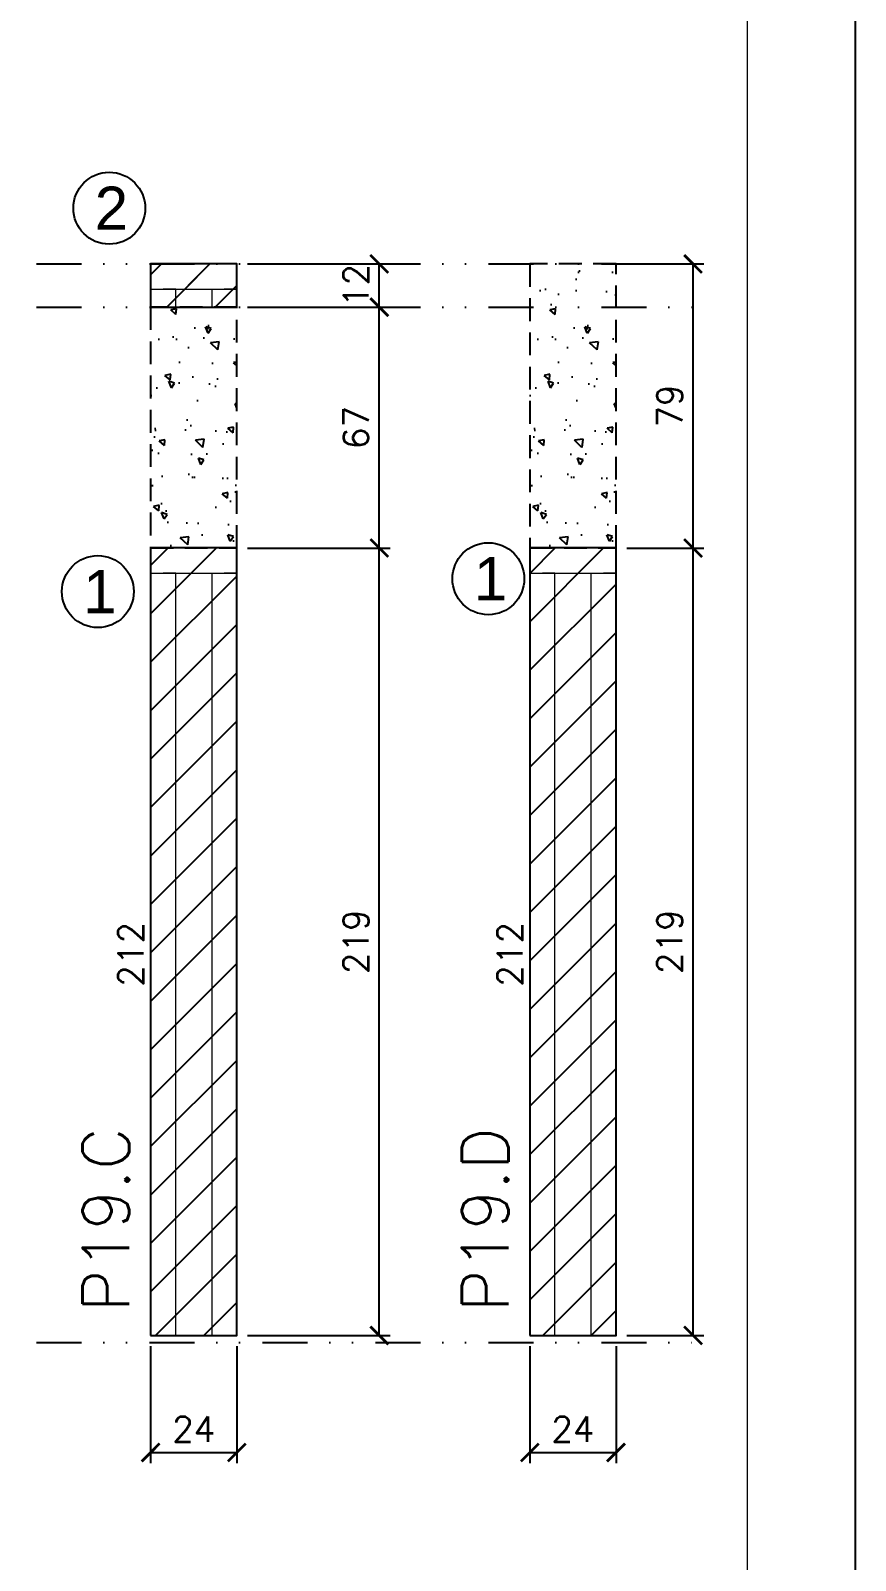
# Model space of a CAD drawing. Extents: x -23436 to 4767, y -3862 to 10024.
# Drawn here: x -17836 to -17606.4, y 2056.6 to 2482.1 of the extents above; entities that cross this region are included whole.
import ezdxf
from ezdxf.enums import TextEntityAlignment as Align

# ---------------------------------------------------------------- set-up
doc = ezdxf.new("R2010")
doc.units = 0
doc.header["$PDMODE"] = 2
doc.header["$PDSIZE"] = 10
doc.linetypes.add('DIVIDE2', pattern=[0.625, 0.25, -0.125, 0, -0.125, 0, -0.125])
doc.linetypes.add('HIDDEN', pattern=[9.525, 6.35, -3.175])
doc.layers.get('0').update_dxf_attribs({"lineweight": 13})
doc.layers.get('Defpoints').update_dxf_attribs({"lineweight": 13})
for name, color, linetype in [('Concreto', 250, 'HIDDEN'), ('Cota Sarrafo', 180, 'Continuous'), ('MB Logo', 254, 'Continuous'), ('Nível', 160, 'Continuous'), ('Painéis', 30, 'Continuous'), ('Reaproveitamento', 252, 'Continuous'), ('Romaneio', 10, 'Continuous')]:
    doc.layers.add(name, color=color, linetype=linetype)
for name, color, linetype, lineweight in [('cotas', 4, 'Continuous', 13), ('FOLHA MB', 7, 'Continuous', 13), ('Texto Seção', 7, 'Continuous', 15)]:
    doc.layers.add(name, color=color, linetype=linetype, lineweight=lineweight)
doc.layers.add('Laje_Perimetro', color=7, linetype='Continuous', plot=False)
doc.styles.add('ARIAL', font='arial.ttf', dxfattribs={"oblique": 15, "height": 25})
doc.styles.add('REGUA-120', font='ROMANS.shx', dxfattribs={"height": 15})
doc.styles.add('ROMANS', font='romans.shx')
doc.dimstyles.new('PAINEL', dxfattribs={"dimtxt": 7, "dimasz": 5, "dimexe": 3, "dimexo": 3, "dimgap": 3, "dimtad": 1, "dimdec": 1, "dimzin": 12, "dimdsep": 46, "dimtxsty": 'ROMANS', "dimblk": 'ARCHTICK', "dimcen": 0, "dimclrd": 4, "dimclre": 4, "dimclrt": 1, "dimadec": 1, "dimazin": 3, "dimtfac": 1, "dimtdec": 1, "dimtmove": 0, "dimatfit": 3, "dimldrblk": 'OBLIQUE', "dimfxl": 0, "dimtolj": 1, "dimtzin": 12, "dimarcsym": 0})
doc.dimstyles.new('projeto2', dxfattribs={"dimtxt": 7, "dimasz": 5, "dimexe": 1.25, "dimexo": 2.5, "dimgap": 2, "dimtad": 1, "dimdec": 1, "dimdsep": 46, "dimtxsty": 'ROMANS', "dimblk": 'OBLIQUE', "dimcen": 10, "dimdle": 1, "dimse1": 1, "dimse2": 1, "dimsd1": 1, "dimsd2": 1, "dimclrd": 256, "dimclre": 256, "dimclrt": 1, "dimadec": 0, "dimazin": 0, "dimtfac": 1, "dimtdec": 1, "dimtmove": 0, "dimatfit": 3, "dimldrblk": 'OBLIQUE', "dimfxl": 0, "dimlwd": -1, "dimlwe": -1, "dimarcsym": 0})
pattern_1 = [(45, (-11602.353, -20.193), (-6.735192, 6.735192), [])]

# ---------------------------------------------------------------- blocks, each defined once
blk = doc.blocks.new('A$C169d8357')
at = {"layer": 'FOLHA MB', "color": 1}
for points in [[(0, 1199.94), (0, 149.94), (1485.02, 149.94), (1485.02, 1199.94)], [(70, 1169.94), (70, 179.94), (1455.02, 179.94), (1455.02, 1169.94)]]:
    blk.add_lwpolyline(points, close=True, dxfattribs=at)
blk = doc.blocks.new('_ArchTick')
at = {"color": 0, "linetype": 'ByBlock', "const_width": 0.15}
blk.add_lwpolyline([(-0.5, -0.5), (0.5, 0.5)], dxfattribs=at)
blk = doc.blocks.new('*D4290')
at = {"layer": 'cotas', "color": 4, "lineweight": -2, "transparency": 16777216}
for p, q in [((-17802.55, 2116.15), (-17802.55, 2083.6)), ((-17778.55, 2116.15), (-17778.55, 2083.6)), ((-17802.55, 2086.6), (-17778.55, 2086.6))]:
    blk.add_line(p, q, dxfattribs=at)
at = {"layer": 'Defpoints', "color": 0, "transparency": 16777216}
for p in [(-17802.55, 2119.15), (-17778.55, 2119.15), (-17778.55, 2086.6)]:
    blk.add_point(p, dxfattribs=at)
at = {"layer": 'cotas', "color": 4, "lineweight": -2, "transparency": 16777216, "xscale": 5, "yscale": 5, "zscale": 5, "rotation": 180}
blk.add_blockref('_ArchTick', (-17802.55, 2086.6), dxfattribs=at)
at = {"layer": 'cotas', "color": 4, "lineweight": -2, "transparency": 16777216, "xscale": 5, "yscale": 5, "zscale": 5}
blk.add_blockref('_ArchTick', (-17778.55, 2086.6), dxfattribs=at)
at = {"layer": 'cotas', "color": 1, "transparency": 16777216, "insert": (-17790.55, 2093.1), "char_height": 7, "attachment_point": 5, "style": 'ROMANS'}
blk.add_mtext('\\A1;24', dxfattribs=at)
blk = doc.blocks.new('_OBLIQUE')
at = {"color": 0, "linetype": 'ByBlock', "lineweight": -2}
for p, q in [((0, 0), (-1, 0)), ((-0.5, -0.5), (0.5, 0.5))]:
    blk.add_line(p, q, dxfattribs=at)
blk = doc.blocks.new('*D4291')
at = {"layer": 'Defpoints', "color": 0, "transparency": 16777216}
for p in [(-17802.55, 2331.15), (-17802.55, 2119.15), (-17802.55, 2119.15)]:
    blk.add_point(p, dxfattribs=at)
at = {"layer": 'Cota Sarrafo', "color": 1, "transparency": 16777216, "insert": (-17808.05, 2225.15), "char_height": 7, "attachment_point": 5, "rotation": 90, "style": 'ROMANS'}
blk.add_mtext('212', dxfattribs=at)
blk = doc.blocks.new('*D4292')
at = {"layer": 'cotas', "color": 4, "lineweight": -2, "transparency": 16777216}
for p, q in [((-17775.55, 2338.15), (-17735.89, 2338.15)), ((-17738.89, 2119.15), (-17738.89, 2338.15)), ((-17775.55, 2119.15), (-17735.89, 2119.15))]:
    blk.add_line(p, q, dxfattribs=at)
at = {"layer": 'Defpoints', "color": 0, "transparency": 16777216}
for p in [(-17778.55, 2338.15), (-17738.89, 2338.15), (-17778.55, 2119.15)]:
    blk.add_point(p, dxfattribs=at)
at = {"layer": 'cotas', "color": 4, "lineweight": -2, "transparency": 16777216, "xscale": 5, "yscale": 5, "zscale": 5}
for p, rotation in [((-17738.89, 2338.15), 90), ((-17738.89, 2119.15), 270)]:
    blk.add_blockref('_ArchTick', p, dxfattribs=dict(at, rotation=rotation))
at = {"layer": 'cotas', "color": 1, "transparency": 16777216, "insert": (-17745.39, 2228.65), "char_height": 7, "attachment_point": 5, "rotation": 90, "style": 'ROMANS'}
blk.add_mtext('\\A1;219', dxfattribs=at)
blk = doc.blocks.new('*D4293')
at = {"layer": 'cotas', "color": 4, "lineweight": -2, "transparency": 16777216}
for p, q in [((-17775.55, 2405.15), (-17735.89, 2405.15)), ((-17738.89, 2338.15), (-17738.89, 2405.15)), ((-17775.55, 2338.15), (-17735.89, 2338.15))]:
    blk.add_line(p, q, dxfattribs=at)
at = {"layer": 'Defpoints', "color": 0, "transparency": 16777216}
for p in [(-17778.55, 2405.15), (-17738.89, 2405.15), (-17778.55, 2338.15)]:
    blk.add_point(p, dxfattribs=at)
at = {"layer": 'cotas', "color": 4, "lineweight": -2, "transparency": 16777216, "xscale": 5, "yscale": 5, "zscale": 5}
for p, rotation in [((-17738.89, 2405.15), 90), ((-17738.89, 2338.15), 270)]:
    blk.add_blockref('_ArchTick', p, dxfattribs=dict(at, rotation=rotation))
at = {"layer": 'cotas', "color": 1, "transparency": 16777216, "insert": (-17745.39, 2371.65), "char_height": 7, "attachment_point": 5, "rotation": 90, "style": 'ROMANS'}
blk.add_mtext('\\A1;67', dxfattribs=at)
blk = doc.blocks.new('*D4294')
at = {"layer": 'cotas', "color": 4, "lineweight": -2, "transparency": 16777216}
for p, q in [((-17775.55, 2417.15), (-17735.89, 2417.15)), ((-17738.89, 2405.15), (-17738.89, 2417.15)), ((-17775.55, 2405.15), (-17735.89, 2405.15))]:
    blk.add_line(p, q, dxfattribs=at)
at = {"layer": 'Defpoints', "color": 0, "transparency": 16777216}
for p in [(-17778.55, 2417.15), (-17738.89, 2417.15), (-17778.55, 2405.15)]:
    blk.add_point(p, dxfattribs=at)
at = {"layer": 'cotas', "color": 4, "lineweight": -2, "transparency": 16777216, "xscale": 5, "yscale": 5, "zscale": 5}
for p, rotation in [((-17738.89, 2417.15), 90), ((-17738.89, 2405.15), 270)]:
    blk.add_blockref('_ArchTick', p, dxfattribs=dict(at, rotation=rotation))
at = {"layer": 'cotas', "color": 1, "transparency": 16777216, "insert": (-17745.39, 2411.15), "char_height": 7, "attachment_point": 5, "rotation": 90, "style": 'ROMANS'}
blk.add_mtext('\\A1;12', dxfattribs=at)
blk = doc.blocks.new('*D4295')
at = {"layer": 'cotas', "color": 4, "lineweight": -2, "transparency": 16777216}
for p, q in [((-17697.01, 2116.15), (-17697.01, 2083.6)), ((-17673.01, 2116.15), (-17673.01, 2083.6)), ((-17697.01, 2086.6), (-17673.01, 2086.6))]:
    blk.add_line(p, q, dxfattribs=at)
at = {"layer": 'Defpoints', "color": 0, "transparency": 16777216}
for p in [(-17697.01, 2119.15), (-17673.01, 2119.15), (-17673.01, 2086.6)]:
    blk.add_point(p, dxfattribs=at)
at = {"layer": 'cotas', "color": 4, "lineweight": -2, "transparency": 16777216, "xscale": 5, "yscale": 5, "zscale": 5, "rotation": 180}
blk.add_blockref('_ArchTick', (-17697.01, 2086.6), dxfattribs=at)
at = {"layer": 'cotas', "color": 4, "lineweight": -2, "transparency": 16777216, "xscale": 5, "yscale": 5, "zscale": 5}
blk.add_blockref('_ArchTick', (-17673.01, 2086.6), dxfattribs=at)
at = {"layer": 'cotas', "color": 1, "transparency": 16777216, "insert": (-17685.01, 2093.1), "char_height": 7, "attachment_point": 5, "style": 'ROMANS'}
blk.add_mtext('\\A1;24', dxfattribs=at)
blk = doc.blocks.new('*D4296')
at = {"layer": 'Defpoints', "color": 0, "transparency": 16777216}
for p in [(-17697.01, 2331.15), (-17697.01, 2119.15), (-17697.01, 2119.15)]:
    blk.add_point(p, dxfattribs=at)
at = {"layer": 'Cota Sarrafo', "color": 1, "transparency": 16777216, "insert": (-17702.51, 2225.15), "char_height": 7, "attachment_point": 5, "rotation": 90, "style": 'ROMANS'}
blk.add_mtext('212', dxfattribs=at)
blk = doc.blocks.new('*D4297')
at = {"layer": 'cotas', "color": 4, "lineweight": -2, "transparency": 16777216}
for p, q in [((-17670.01, 2338.15), (-17648.56, 2338.15)), ((-17651.56, 2119.15), (-17651.56, 2338.15)), ((-17670.01, 2119.15), (-17648.56, 2119.15))]:
    blk.add_line(p, q, dxfattribs=at)
at = {"layer": 'Defpoints', "color": 0, "transparency": 16777216}
for p in [(-17673.01, 2338.15), (-17651.56, 2338.15), (-17673.01, 2119.15)]:
    blk.add_point(p, dxfattribs=at)
at = {"layer": 'cotas', "color": 4, "lineweight": -2, "transparency": 16777216, "xscale": 5, "yscale": 5, "zscale": 5}
for p, rotation in [((-17651.56, 2338.15), 90), ((-17651.56, 2119.15), 270)]:
    blk.add_blockref('_ArchTick', p, dxfattribs=dict(at, rotation=rotation))
at = {"layer": 'cotas', "color": 1, "transparency": 16777216, "insert": (-17658.06, 2228.65), "char_height": 7, "attachment_point": 5, "rotation": 90, "style": 'ROMANS'}
blk.add_mtext('\\A1;219', dxfattribs=at)
blk = doc.blocks.new('*D4298')
at = {"layer": 'cotas', "color": 4, "lineweight": -2, "transparency": 16777216}
for p, q in [((-17670.01, 2417.15), (-17648.57, 2417.15)), ((-17651.57, 2338.15), (-17651.57, 2417.15)), ((-17670.01, 2338.15), (-17648.57, 2338.15))]:
    blk.add_line(p, q, dxfattribs=at)
at = {"layer": 'Defpoints', "color": 0, "transparency": 16777216}
for p in [(-17673.01, 2417.15), (-17651.57, 2417.15), (-17673.01, 2338.15)]:
    blk.add_point(p, dxfattribs=at)
at = {"layer": 'cotas', "color": 4, "lineweight": -2, "transparency": 16777216, "xscale": 5, "yscale": 5, "zscale": 5}
for p, rotation in [((-17651.57, 2417.15), 90), ((-17651.57, 2338.15), 270)]:
    blk.add_blockref('_ArchTick', p, dxfattribs=dict(at, rotation=rotation))
at = {"layer": 'cotas', "color": 1, "transparency": 16777216, "insert": (-17658.07, 2377.65), "char_height": 7, "attachment_point": 5, "rotation": 90, "style": 'ROMANS'}
blk.add_mtext('\\A1;79', dxfattribs=at)

msp = doc.modelspace()

# ---------------------------------------------------------------- hatches: boundary and pattern name
at = {"layer": 'Concreto'}
h = msp.add_hatch(dxfattribs=at)
h.set_pattern_fill('AR-CONC', color=256, scale=0.1, angle=90)
h.set_pattern_definition([(140, (1642.795, -71.193), (1.593909, 18.218467), [1.905, -20.955]), (85, (1642.795, -71.193), (-19.105685, -3.524342), [1.524, -16.764058]), (190.45144, (1642.928, -69.675), (-17.511775, 14.694125), [1.619001, -17.809024]), (136.1842, (1637.715, -71.193), (4.204233, 27.107904), [2.8575, -31.4325]), (186.63556, (1638.065, -68.934), (-24.742612, 23.740413), [2.428502, -26.71356]), (81.18415, (1637.715, -71.193), (-24.742612, 23.740413), [2.285997, -25.145973]), (111, (1638.985, -68.653), (10.22652, 15.161439), [1.905, -20.955]), (56, (1638.985, -68.653), (-18.418797, 6.180203), [1.524, -16.764]), (161.45145, (1639.837, -67.39), (-8.192277, 21.341642), [1.619001, -17.808994]), (127.5, (1642.795, -71.1933), (-8.4555039, 0.3088603), [0, -16.5608, 0, -17.018, 0, -16.8275]), (97.5, (1642.795, -71.193), (-10.0180575, 6.6819663), [0, -9.7028, 0, -16.1798, 0, -6.4135]), (57.5, (1642.795, -76.8575), (0.5728744, 13.5590595), [0, -6.35, 0, -19.812, 0, -26.289]), (47.5, (1642.795, -79.398), (-2.542649, 14.812918), [0, -8.255, 0, -13.1572, 0, -18.669])])
h.paths.add_polyline_path([(-17697.01, 2338.154), (-17673.01, 2338.154), (-17673.01, 2417.154), (-17697.01, 2417.154)])
h = msp.add_hatch(dxfattribs=at)
h.set_pattern_fill('AR-CONC', color=256, scale=0.1, angle=90)
h.set_pattern_definition([(140, (1537.254, -71.193), (1.593909, 18.218467), [1.905, -20.955]), (85, (1537.254, -71.193), (-19.105685, -3.524342), [1.524, -16.764058]), (190.45144, (1537.387, -69.675), (-17.511775, 14.694125), [1.619001, -17.809024]), (136.1842, (1532.174, -71.193), (4.204233, 27.107904), [2.8575, -31.4325]), (186.63556, (1532.524, -68.934), (-24.742612, 23.740413), [2.428502, -26.71356]), (81.18415, (1532.174, -71.193), (-24.742612, 23.740413), [2.285997, -25.145973]), (111, (1533.444, -68.653), (10.22652, 15.161439), [1.905, -20.955]), (56, (1533.444, -68.653), (-18.418797, 6.180203), [1.524, -16.764]), (161.45145, (1534.296, -67.39), (-8.192277, 21.341642), [1.619001, -17.808994]), (127.5, (1537.254, -71.1933), (-8.4555039, 0.3088603), [0, -16.5608, 0, -17.018, 0, -16.8275]), (97.5, (1537.254, -71.193), (-10.0180575, 6.6819663), [0, -9.7028, 0, -16.1798, 0, -6.4135]), (57.5, (1537.254, -76.8575), (0.5728744, 13.5590595), [0, -6.35, 0, -19.812, 0, -26.289]), (47.5, (1537.254, -79.398), (-2.542649, 14.812918), [0, -8.255, 0, -13.1572, 0, -18.669])])
h.paths.add_polyline_path([(-17802.551, 2338.154), (-17778.551, 2338.154), (-17778.551, 2405.154), (-17802.551, 2405.154)])
at = {"layer": 'Reaproveitamento'}
h = msp.add_hatch(dxfattribs=at)
h.set_pattern_fill('ANSI31', color=256, scale=3, style=0)
h.set_pattern_definition(pattern_1)
h.paths.add_polyline_path([(-18580.17, 2417.154), (-18580.17, 2412.154), (-18323.67, 2412.154), (-18323.67, 2417.154)], flags=16)
h.paths.add_polyline_path([(-17909.975, 2417.154), (-17909.975, 2412.154), (-18166.475, 2412.154), (-18166.475, 2417.154)], flags=16)
edge = h.paths.add_edge_path()
edge.add_line((-18714.922, 2417.154), (-17651.18, 2417.154))
h = msp.add_hatch(dxfattribs=at)
h.set_pattern_fill('ANSI31', color=256, scale=3, style=0)
h.set_pattern_definition(pattern_1)
h.paths.add_polyline_path([(-17802.551, 2405.154), (-17778.551, 2405.154), (-17778.551, 2417.154), (-17802.551, 2417.154)])
h = msp.add_hatch(dxfattribs=at)
h.set_pattern_fill('ANSI31', color=256, scale=3, style=0)
h.set_pattern_definition(pattern_1)
h.paths.add_polyline_path([(-17802.551, 2417.154), (-17802.551, 2410.154), (-17778.551, 2410.154), (-17778.551, 2417.154)], flags=17)
h = msp.add_hatch(dxfattribs=at)
h.set_pattern_fill('ANSI31', color=256, scale=3, style=0)
h.set_pattern_definition(pattern_1)
h.paths.add_polyline_path([(-17778.551, 2410.154), (-17785.551, 2410.154), (-17785.551, 2405.154), (-17778.551, 2405.154)], flags=17)
h = msp.add_hatch(dxfattribs=at)
h.set_pattern_fill('ANSI31', color=256, scale=3, style=0)
h.set_pattern_definition(pattern_1)
h.paths.add_polyline_path([(-17802.551, 2119.154), (-17778.551, 2119.154), (-17778.551, 2338.154), (-17802.551, 2338.154)])
h = msp.add_hatch(dxfattribs=at)
h.set_pattern_fill('ANSI31', color=256, scale=3, style=0)
h.set_pattern_definition(pattern_1)
h.paths.add_polyline_path([(-17697.01, 2119.154), (-17673.01, 2119.154), (-17673.01, 2338.154), (-17697.01, 2338.154)])

# ---------------------------------------------------------------- linework, layer by layer
at = {"layer": 'Concreto'}
for points in [[(-17697.01, 2338.154), (-17673.01, 2338.154), (-17673.01, 2417.154), (-17697.01, 2417.154)], [(-17802.551, 2338.154), (-17778.551, 2338.154), (-17778.551, 2405.154), (-17802.551, 2405.154)]]:
    msp.add_lwpolyline(points, close=True, dxfattribs=at)
at = {"layer": 'cotas', "color": 50}
for p, q in [((-17802.551, 2417.154), (-17802.551, 2413.654)), ((-17802.551, 2417.154), (-17778.551, 2417.154)), ((-17778.551, 2417.154), (-17778.551, 2413.654)), ((-17802.551, 2410.154), (-17802.551, 2413.654)), ((-17778.551, 2410.154), (-17778.551, 2413.654)), ((-17802.551, 2410.154), (-17778.551, 2410.154)), ((-17802.551, 2405.154), (-17802.551, 2410.154)), ((-17802.551, 2410.154), (-17799.051, 2410.154)), ((-17795.551, 2410.154), (-17799.051, 2410.154)), ((-17795.551, 2405.154), (-17795.551, 2410.154)), ((-17785.551, 2410.154), (-17782.051, 2410.154)), ((-17785.551, 2410.154), (-17785.551, 2405.154)), ((-17778.551, 2410.154), (-17782.051, 2410.154)), ((-17778.551, 2410.154), (-17778.551, 2405.154)), ((-17802.551, 2405.154), (-17799.051, 2405.154)), ((-17795.551, 2405.154), (-17799.051, 2405.154)), ((-17785.551, 2405.154), (-17782.051, 2405.154)), ((-17778.551, 2405.154), (-17782.051, 2405.154)), ((-17802.551, 2338.154), (-17802.551, 2334.654)), ((-17802.551, 2338.154), (-17778.551, 2338.154)), ((-17778.551, 2338.154), (-17778.551, 2334.654)), ((-17697.01, 2338.154), (-17697.01, 2334.654)), ((-17697.01, 2338.154), (-17673.01, 2338.154)), ((-17673.01, 2338.154), (-17673.01, 2334.654)), ((-17802.551, 2331.154), (-17802.551, 2334.654)), ((-17778.551, 2331.154), (-17778.551, 2334.654)), ((-17697.01, 2331.154), (-17697.01, 2334.654)), ((-17673.01, 2331.154), (-17673.01, 2334.654)), ((-17802.551, 2331.154), (-17778.551, 2331.154)), ((-17802.551, 2119.154), (-17802.551, 2331.154)), ((-17802.551, 2331.154), (-17799.051, 2331.154)), ((-17795.551, 2331.154), (-17799.051, 2331.154)), ((-17795.551, 2119.154), (-17795.551, 2331.154)), ((-17785.551, 2331.154), (-17782.051, 2331.154)), ((-17785.551, 2331.154), (-17785.551, 2119.154)), ((-17778.551, 2331.154), (-17782.051, 2331.154)), ((-17778.551, 2331.154), (-17778.551, 2119.154)), ((-17697.01, 2331.154), (-17673.01, 2331.154)), ((-17697.01, 2119.154), (-17697.01, 2331.154)), ((-17697.01, 2331.154), (-17693.51, 2331.154)), ((-17690.01, 2331.154), (-17693.51, 2331.154)), ((-17690.01, 2119.154), (-17690.01, 2331.154)), ((-17680.01, 2331.154), (-17676.51, 2331.154)), ((-17680.01, 2331.154), (-17680.01, 2119.154)), ((-17673.01, 2331.154), (-17676.51, 2331.154)), ((-17673.01, 2331.154), (-17673.01, 2119.154)), ((-17802.551, 2119.154), (-17799.051, 2119.154)), ((-17795.551, 2119.154), (-17799.051, 2119.154)), ((-17785.551, 2119.154), (-17782.051, 2119.154)), ((-17778.551, 2119.154), (-17782.051, 2119.154)), ((-17697.01, 2119.154), (-17693.51, 2119.154)), ((-17690.01, 2119.154), (-17693.51, 2119.154)), ((-17680.01, 2119.154), (-17676.51, 2119.154)), ((-17673.01, 2119.154), (-17676.51, 2119.154))]:
    msp.add_line(p, q, dxfattribs=at)
at = {"layer": 'Laje_Perimetro'}
msp.add_lwpolyline([(-17606.377, 2832.259), (-19091.397, 2832.259), (-19091.397, 1782.259), (-17606.377, 1782.259)], close=True, dxfattribs=at)
at = {"layer": 'Nível', "linetype": 'DIVIDE2', "ltscale": 50}
for p, q in [((-18714.922, 2417.154), (-17651.18, 2417.154)), ((-18714.922, 2405.154), (-17651.18, 2405.154)), ((-18714.922, 2117.154), (-17651.18, 2117.154))]:
    msp.add_line(p, q, dxfattribs=at)
at = {"layer": 'Painéis', "color": 32, "true_color": 0xcd6928}
for points in [[(-17802.551, 2405.154), (-17778.551, 2405.154), (-17778.551, 2417.154), (-17802.551, 2417.154)], [(-17802.551, 2119.154), (-17778.551, 2119.154), (-17778.551, 2338.154), (-17802.551, 2338.154)], [(-17697.01, 2119.154), (-17673.01, 2119.154), (-17673.01, 2338.154), (-17697.01, 2338.154)]]:
    msp.add_lwpolyline(points, close=True, dxfattribs=at)
at = {"layer": 'Romaneio'}
for centre in [(-17814.057, 2432.656), (-17817.242, 2326.025), (-17708.55, 2329.606)]:
    msp.add_circle(centre, 10, dxfattribs=at)

# ---------------------------------------------------------------- block references
at = {"layer": 'MB Logo'}
msp.add_blockref('A$C169d8357', (-19091.397, 1632.321), dxfattribs=at)

# ---------------------------------------------------------------- texts
at = {"layer": 'Romaneio', "color": 0, "style": 'ARIAL'}
for s, p in [('2', (-17813.459, 2432.656)), ('1', (-17816.644, 2326.025)), ('1', (-17707.952, 2329.606))]:
    msp.add_text(s, height=12, dxfattribs=at).set_placement(p, align=Align.MIDDLE_CENTER)
at = {"layer": 'Texto Seção', "char_height": 13, "width": 285.32988, "attachment_point": 1, "rotation": 90, "style": 'REGUA-120'}
for s, insert in [('P19.C', (-17821.492, 2125.691)), ('P19.D', (-17715.951, 2125.691))]:
    msp.add_mtext(s, dxfattribs=dict(at, insert=insert))

# ---------------------------------------------------------------- dimensions: what is measured, and where the dimension line sits
at = {"layer": 'Cota Sarrafo'}
for base, p1, p2, picture, middle in [((-17802.551, 2119.154), (-17802.551, 2331.154), (-17802.551, 2119.154), '*D4291', (-17808.051, 2225.154)), ((-17697.01, 2119.154), (-17697.01, 2331.154), (-17697.01, 2119.154), '*D4296', (-17702.51, 2225.154))]:
    dim = msp.add_linear_dim(base=base, p1=p1, p2=p2, angle=90, dimstyle='projeto2', dxfattribs=at)
    dim.commit()
    dim.dimension.update_dxf_attribs({"geometry": picture, "text_midpoint": middle})
at = {"layer": 'cotas'}
dim = msp.add_linear_dim(base=(-17738.885, 2417.154), p1=(-17778.551, 2405.154), p2=(-17778.551, 2417.154), angle=90, dimstyle='PAINEL', override={"dimarcsym": 2}, dxfattribs=at)
dim.commit()
dim.dimension.update_dxf_attribs({"geometry": '*D4294', "text_midpoint": (-17738.885, 2411.154), "dimtype": 160})
for base, p1, p2, picture, middle in [((-17651.566, 2417.154), (-17673.01, 2338.154), (-17673.01, 2417.154), '*D4298', (-17658.066, 2377.654)), ((-17738.885, 2405.154), (-17778.551, 2338.154), (-17778.551, 2405.154), '*D4293', (-17745.385, 2371.654)), ((-17738.885, 2338.154), (-17778.551, 2119.154), (-17778.551, 2338.154), '*D4292', (-17745.385, 2228.654)), ((-17651.563, 2338.154), (-17673.01, 2119.154), (-17673.01, 2338.154), '*D4297', (-17658.063, 2228.654))]:
    dim = msp.add_linear_dim(base=base, p1=p1, p2=p2, angle=90, dimstyle='PAINEL', override={"dimarcsym": 2}, dxfattribs=at)
    dim.commit()
    dim.dimension.update_dxf_attribs({"geometry": picture, "text_midpoint": middle})
for base, p1, p2, picture, middle in [((-17778.551, 2086.602), (-17802.551, 2119.154), (-17778.551, 2119.154), '*D4290', (-17790.551, 2093.102)), ((-17673.01, 2086.602), (-17697.01, 2119.154), (-17673.01, 2119.154), '*D4295', (-17685.01, 2093.102))]:
    dim = msp.add_linear_dim(base=base, p1=p1, p2=p2, dimstyle='PAINEL', override={"dimarcsym": 2}, dxfattribs=at)
    dim.commit()
    dim.dimension.update_dxf_attribs({"geometry": picture, "text_midpoint": middle})

doc.saveas('drawing.dxf')
